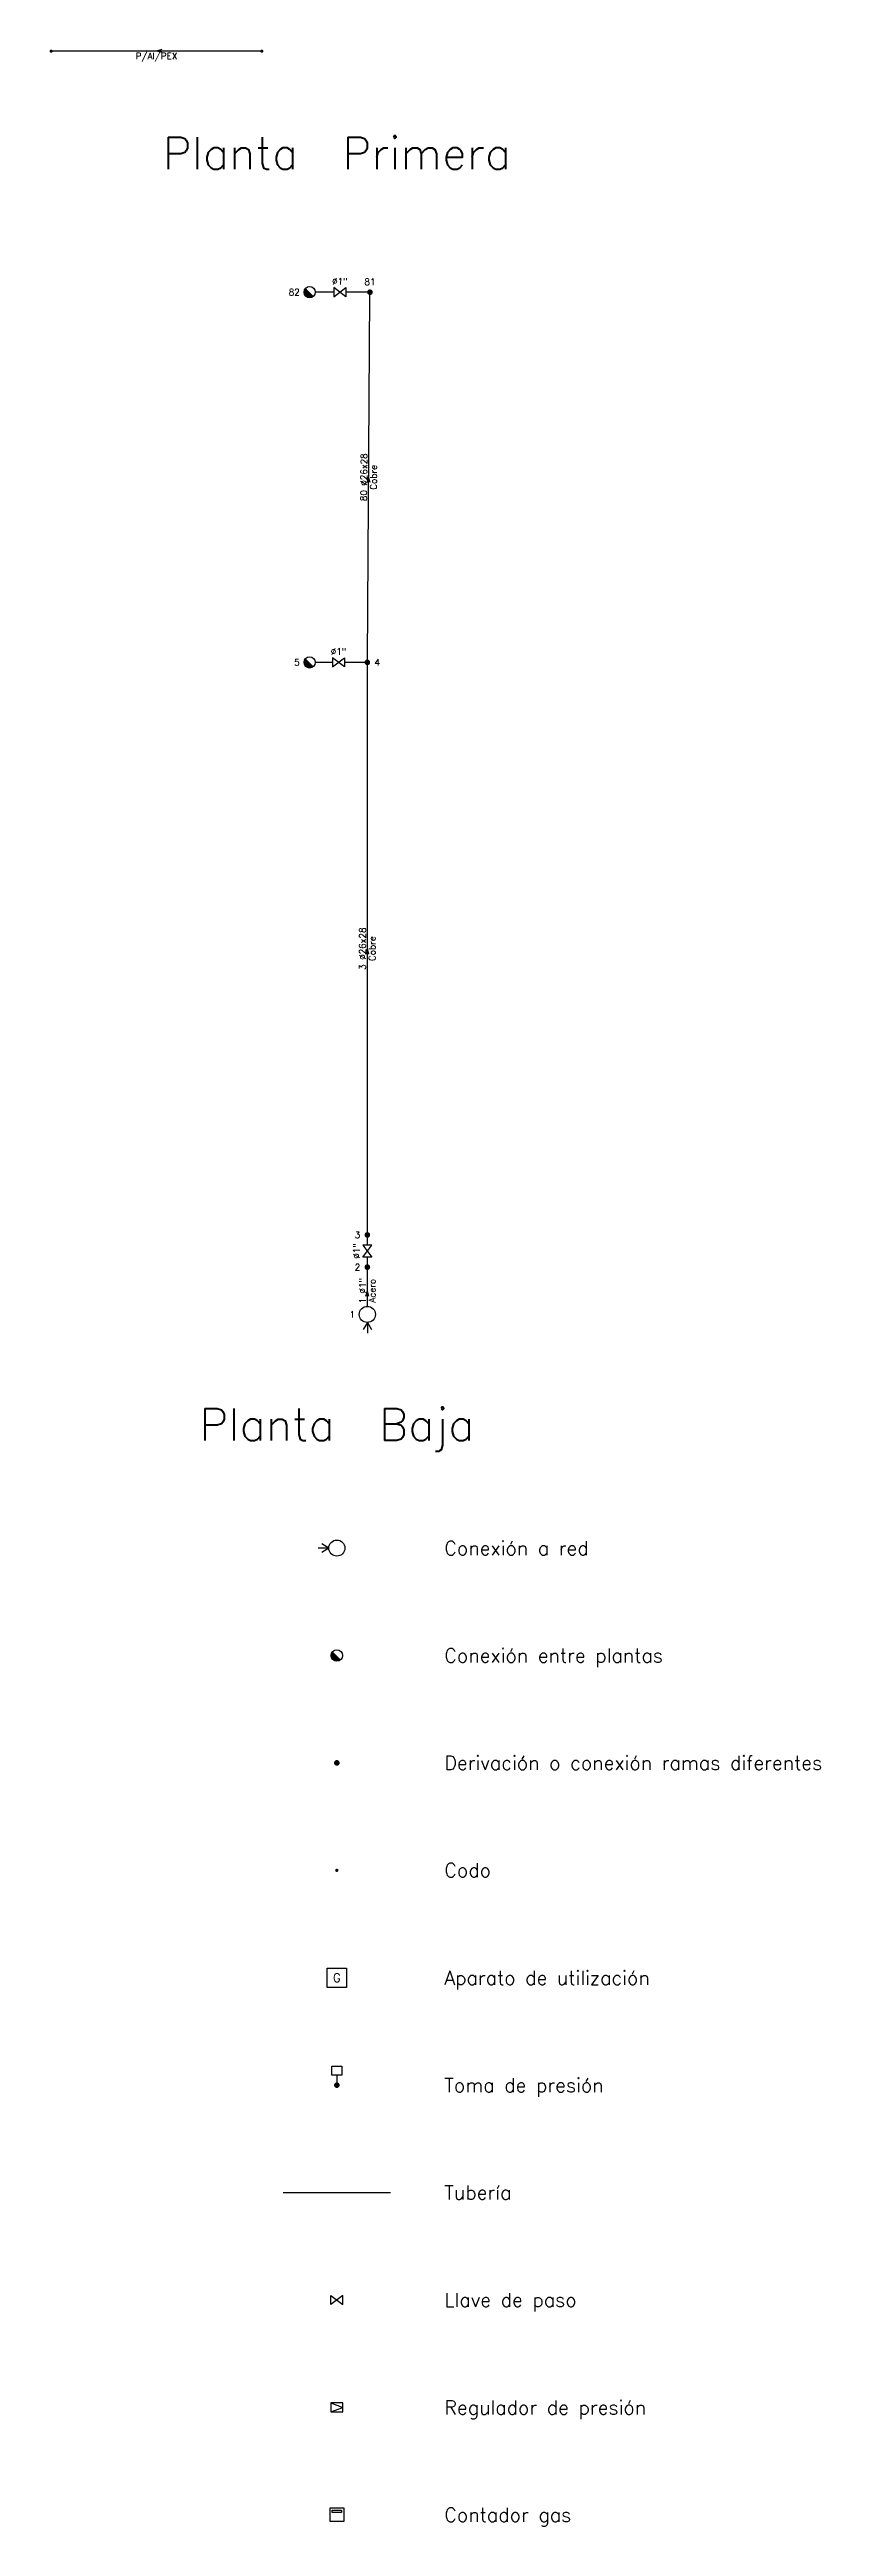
# Model space of a CAD drawing. Extents: x 13.1 to 35, y -9.6 to 85.5.
# Drawn here: x 20.44 to 27.61, y -9.63 to 13.43 of the extents above; entities that cross this region are included whole.
import ezdxf
from ezdxf.enums import TextEntityAlignment as Align

# ---------------------------------------------------------------- set-up
doc = ezdxf.new("R2010")
doc.units = 0
doc.header["$LTSCALE"] = 0.5
doc.layers.get('0').update_dxf_attribs({"linetype": 'CONTINUOUS'})
for name, color, linetype in [('SIMBOLOGIA_GRAFICA', 7, 'CONTINUOUS'), ('TEXTO_NUDOS', 7, 'CONTINUOUS'), ('TEXTO_RAMAS', 7, 'CONTINUOUS'), ('UNIFILAR', 7, 'CONTINUOUS')]:
    doc.layers.add(name, color=color, linetype=linetype)
doc.styles.add('ROMANS', font='Romans', dxfattribs={"height": 2.5})

# ---------------------------------------------------------------- blocks, each defined once
blk = doc.blocks.new('CONEXION_PLANTAS_GAS')
at = {"color": 0, "linetype": 'CONTINUOUS'}
blk.add_circle((-0.004736, -0.005671), 1.5, dxfattribs=at)
for points in [[(-1.499779, 0.11617), (-1.504474, -0.033694), (0.363297, -1.459821), (0.216286, -1.489298)], [(-1.480147, 0.264817), (-1.499779, 0.11617), (0.506632, -1.415814), (0.363297, -1.459821)], [(-1.445772, 0.410761), (-1.480147, 0.264817), (0.644856, -1.357718), (0.506632, -1.415814)], [(-1.396999, 0.552544), (-1.445772, 0.410761), (0.77659, -1.286112), (0.644856, -1.357718)], [(-1.334315, 0.688749), (-1.396999, 0.552544), (0.900518, -1.201713), (0.77659, -1.286112)], [(-1.258346, 0.818016), (-1.334315, 0.688749), (1.0154, -1.105363), (0.900518, -1.201713)], [(-1.169852, 0.939054), (-1.258346, 0.818016), (1.047775, -1.074419), (1.0154, -1.105363)], [(-1.069716, 1.050651), (-1.169852, 0.939054), (-0.004736, -0.005671), (1.047775, -1.074419)], [(-1.504474, -0.033694), (-1.494184, -0.183278), (0.216286, -1.489298), (0.067066, -1.503952)], [(-1.494184, -0.183278), (-1.469012, -0.331087), (0.067066, -1.503952), (-0.082871, -1.503635)], [(-1.469012, -0.331087), (-1.429209, -0.475645), (-0.082871, -1.503635), (-0.232027, -1.488351)], [(-1.429209, -0.475645), (-1.375174, -0.615507), (-0.232027, -1.488351), (-0.378913, -1.458252)], [(-1.375174, -0.615507), (-1.307445, -0.749276), (-0.378913, -1.458252), (-0.52206, -1.41364)], [(-1.307445, -0.749276), (-1.226701, -0.875615), (-0.52206, -1.41364), (-0.660037, -1.35496)], [(-1.226701, -0.875615), (-1.133746, -0.993262), (-0.660037, -1.35496), (-0.791468, -1.282798)], [(-1.133746, -0.993262), (-1.029511, -1.101041), (-0.791468, -1.282798), (-0.915037, -1.197876)]]:
    blk.add_solid(points, dxfattribs=at)
blk = doc.blocks.new('CONEXION_RED_GAS')
at = {"color": 0, "linetype": 'CONTINUOUS'}
for q in [(-3.5, 0), (-2.8, 0.8), (-2.8, -0.8)]:
    blk.add_line((-1.5, 0), q, dxfattribs=at)
blk.add_circle((0, 0), 1.5, dxfattribs=at)
blk = doc.blocks.new('NUDO_DERIVACION_GAS')
at = {"color": 0, "linetype": 'CONTINUOUS'}
for points in [[(-0.742494, 0.10584), (-0.749351, 0.031185), (-0.748721, -0.043781), (-0.749351, 0.031185)], [(-0.728219, 0.179437), (-0.742494, 0.10584), (-0.74061, -0.118309), (-0.748721, -0.043781)], [(-0.706667, 0.251241), (-0.728219, 0.179437), (-0.725099, -0.191656), (-0.74061, -0.118309)], [(-0.678054, 0.320535), (-0.706667, 0.251241), (-0.702343, -0.263087), (-0.725099, -0.191656)], [(-0.642667, 0.386626), (-0.678054, 0.320535), (-0.672569, -0.33189), (-0.702343, -0.263087)], [(-0.600858, 0.448854), (-0.642667, 0.386626), (-0.636075, -0.397377), (-0.672569, -0.33189)], [(-0.553045, 0.506597), (-0.600858, 0.448854), (-0.593226, -0.458893), (-0.636075, -0.397377)], [(-0.499707, 0.559279), (-0.553045, 0.506597), (-0.544449, -0.515825), (-0.593226, -0.458893)], [(-0.441376, 0.606372), (-0.499707, 0.559279), (-0.490233, -0.567602), (-0.544449, -0.515825)], [(-0.378635, 0.647407), (-0.441376, 0.606372), (-0.431118, -0.613708), (-0.490233, -0.567602)], [(-0.31211, 0.681973), (-0.378635, 0.647407), (-0.367696, -0.653682), (-0.431118, -0.613708)], [(-0.242467, 0.709725), (-0.31211, 0.681973), (-0.300599, -0.687124), (-0.367696, -0.653682)], [(-0.170402, 0.730386), (-0.242467, 0.709725), (-0.2305, -0.713702), (-0.300599, -0.687124)], [(-0.096633, 0.743749), (-0.170402, 0.730386), (-0.158097, -0.733148), (-0.2305, -0.713702)], [(-0.0219, 0.74968), (-0.096633, 0.743749), (-0.084114, -0.745268), (-0.158097, -0.733148)], [(0.053053, 0.748121), (-0.0219, 0.74968), (-0.009291, -0.749942), (-0.084114, -0.745268)], [(0.127475, 0.739087), (0.053053, 0.748121), (0.065624, -0.747123), (-0.009291, -0.749942)], [(0.200624, 0.722669), (0.127475, 0.739087), (0.139884, -0.736839), (0.065624, -0.747123)], [(0.271768, 0.699029), (0.200624, 0.722669), (0.212747, -0.719193), (0.139884, -0.736839)], [(0.340197, 0.668406), (0.271768, 0.699029), (0.283483, -0.694361), (0.212747, -0.719193)], [(0.405227, 0.631103), (0.340197, 0.668406), (0.351388, -0.662591), (0.283483, -0.694361)], [(0.466207, 0.587495), (0.405227, 0.631103), (0.415781, -0.624201), (0.351388, -0.662591)], [(0.52253, 0.538017), (0.466207, 0.587495), (0.47602, -0.579573), (0.415781, -0.624201)], [(0.573632, 0.483163), (0.52253, 0.538017), (0.531502, -0.529155), (0.47602, -0.579573)], [(0.619002, 0.423482), (0.573632, 0.483163), (0.581674, -0.47345), (0.531502, -0.529155)], [(0.658187, 0.359569), (0.619002, 0.423482), (0.626035, -0.413014), (0.581674, -0.47345)], [(0.690796, 0.292064), (0.658187, 0.359569), (0.66414, -0.348452), (0.626035, -0.413014)], [(0.716502, 0.22164), (0.690796, 0.292064), (0.695609, -0.280407), (0.66414, -0.348452)], [(0.73505, 0.149002), (0.716502, 0.22164), (0.720128, -0.209562), (0.695609, -0.280407)], [(0.746253, 0.074875), (0.73505, 0.149002), (0.737451, -0.136622), (0.720128, -0.209562)], [(0.75, 0), (0.746253, 0.074875), (0.747407, -0.062317), (0.737451, -0.136622)]]:
    blk.add_solid(points, dxfattribs=at)
blk = doc.blocks.new('LLAVE_PASO_GAS')
at = {"color": 0, "linetype": 'CONTINUOUS'}
for p, q in [((-1.5, 1.125), (1.5, -1.125)), ((1.5, 1.125), (-1.5, -1.125)), ((-1.5, -1.125), (-1.5, 1.125)), ((1.5, -1.125), (1.5, 1.125))]:
    blk.add_line(p, q, dxfattribs=at)
blk = doc.blocks.new('NUDO_PASO_GAS')
at = {"color": 0, "linetype": 'CONTINUOUS'}
for points in [[(-0.742494, 0.10584), (-0.749351, 0.031185), (-0.748721, -0.043781), (-0.749351, 0.031185)], [(-0.728219, 0.179437), (-0.742494, 0.10584), (-0.74061, -0.118309), (-0.748721, -0.043781)], [(-0.706667, 0.251241), (-0.728219, 0.179437), (-0.725099, -0.191656), (-0.74061, -0.118309)], [(-0.678054, 0.320535), (-0.706667, 0.251241), (-0.702343, -0.263087), (-0.725099, -0.191656)], [(-0.642667, 0.386626), (-0.678054, 0.320535), (-0.672569, -0.33189), (-0.702343, -0.263087)], [(-0.600858, 0.448854), (-0.642667, 0.386626), (-0.636075, -0.397377), (-0.672569, -0.33189)], [(-0.553045, 0.506597), (-0.600858, 0.448854), (-0.593226, -0.458893), (-0.636075, -0.397377)], [(-0.499707, 0.559279), (-0.553045, 0.506597), (-0.544449, -0.515825), (-0.593226, -0.458893)], [(-0.441376, 0.606372), (-0.499707, 0.559279), (-0.490233, -0.567602), (-0.544449, -0.515825)], [(-0.378635, 0.647407), (-0.441376, 0.606372), (-0.431118, -0.613708), (-0.490233, -0.567602)], [(-0.31211, 0.681973), (-0.378635, 0.647407), (-0.367696, -0.653682), (-0.431118, -0.613708)], [(-0.242467, 0.709725), (-0.31211, 0.681973), (-0.300599, -0.687124), (-0.367696, -0.653682)], [(-0.170402, 0.730386), (-0.242467, 0.709725), (-0.2305, -0.713702), (-0.300599, -0.687124)], [(-0.096633, 0.743749), (-0.170402, 0.730386), (-0.158097, -0.733148), (-0.2305, -0.713702)], [(-0.0219, 0.74968), (-0.096633, 0.743749), (-0.084114, -0.745268), (-0.158097, -0.733148)], [(0.053053, 0.748121), (-0.0219, 0.74968), (-0.009291, -0.749942), (-0.084114, -0.745268)], [(0.127475, 0.739087), (0.053053, 0.748121), (0.065624, -0.747123), (-0.009291, -0.749942)], [(0.200624, 0.722669), (0.127475, 0.739087), (0.139884, -0.736839), (0.065624, -0.747123)], [(0.271768, 0.699029), (0.200624, 0.722669), (0.212747, -0.719193), (0.139884, -0.736839)], [(0.340197, 0.668406), (0.271768, 0.699029), (0.283483, -0.694361), (0.212747, -0.719193)], [(0.405227, 0.631103), (0.340197, 0.668406), (0.351388, -0.662591), (0.283483, -0.694361)], [(0.466207, 0.587495), (0.405227, 0.631103), (0.415781, -0.624201), (0.351388, -0.662591)], [(0.52253, 0.538017), (0.466207, 0.587495), (0.47602, -0.579573), (0.415781, -0.624201)], [(0.573632, 0.483163), (0.52253, 0.538017), (0.531502, -0.529155), (0.47602, -0.579573)], [(0.619002, 0.423482), (0.573632, 0.483163), (0.581674, -0.47345), (0.531502, -0.529155)], [(0.658187, 0.359569), (0.619002, 0.423482), (0.626035, -0.413014), (0.581674, -0.47345)], [(0.690796, 0.292064), (0.658187, 0.359569), (0.66414, -0.348452), (0.626035, -0.413014)], [(0.716502, 0.22164), (0.690796, 0.292064), (0.695609, -0.280407), (0.66414, -0.348452)], [(0.73505, 0.149002), (0.716502, 0.22164), (0.720128, -0.209562), (0.695609, -0.280407)], [(0.746253, 0.074875), (0.73505, 0.149002), (0.737451, -0.136622), (0.720128, -0.209562)], [(0.75, 0), (0.746253, 0.074875), (0.747407, -0.062317), (0.737451, -0.136622)]]:
    blk.add_solid(points, dxfattribs=at)
blk = doc.blocks.new('APARATO_GAS')
at = {"color": 0, "linetype": 'CONTINUOUS'}
for p, q in [((-1.125, 1.125), (1.125, 1.125)), ((-1.125, -1.125), (-1.125, 1.125)), ((1.125, 1.125), (1.125, -1.125)), ((1.125, -1.125), (-1.125, -1.125))]:
    blk.add_line(p, q, dxfattribs=at)
at = {"color": 0, "linetype": 'CONTINUOUS', "style": 'ROMANS'}
blk.add_text('G', height=1, dxfattribs=at).set_placement((0, -0.5), align=Align.CENTER)
blk = doc.blocks.new('TOMA_PRESION_GAS')
at = {"color": 0, "linetype": 'CONTINUOUS'}
for p, q in [((-0.046683, 0.093739), (-0.046683, 0.17616)), ((-0.046683, 0.17616), (0.046683, 0.17616)), ((0.046683, 0.093739), (-0.046683, 0.093739)), ((0, 0.093739), (0, 0.0262)), ((0.046683, 0.17616), (0.046683, 0.093739))]:
    blk.add_line(p, q, dxfattribs=at)
for points in [[(-0.025977, 0.003703), (-0.026217, 0.001091), (-0.026195, -0.001532), (-0.026217, 0.001091)], [(-0.025477, 0.006278), (-0.025977, 0.003703), (-0.025911, -0.004139), (-0.026195, -0.001532)], [(-0.024723, 0.00879), (-0.025477, 0.006278), (-0.025368, -0.006705), (-0.025911, -0.004139)], [(-0.023722, 0.011214), (-0.024723, 0.00879), (-0.024572, -0.009204), (-0.025368, -0.006705)], [(-0.022484, 0.013526), (-0.023722, 0.011214), (-0.02353, -0.011611), (-0.024572, -0.009204)], [(-0.021021, 0.015704), (-0.022484, 0.013526), (-0.022254, -0.013903), (-0.02353, -0.011611)], [(-0.019349, 0.017724), (-0.021021, 0.015704), (-0.020754, -0.016055), (-0.022254, -0.013903)], [(-0.017483, 0.019567), (-0.019349, 0.017724), (-0.019048, -0.018047), (-0.020754, -0.016055)], [(-0.015442, 0.021214), (-0.017483, 0.019567), (-0.017151, -0.019858), (-0.019048, -0.018047)], [(-0.013247, 0.02265), (-0.015442, 0.021214), (-0.015083, -0.021471), (-0.017151, -0.019858)], [(-0.010919, 0.023859), (-0.013247, 0.02265), (-0.012864, -0.02287), (-0.015083, -0.021471)], [(-0.008483, 0.02483), (-0.010919, 0.023859), (-0.010517, -0.02404), (-0.012864, -0.02287)], [(-0.005962, 0.025553), (-0.008483, 0.02483), (-0.008064, -0.024969), (-0.010517, -0.02404)], [(-0.003381, 0.026021), (-0.005962, 0.025553), (-0.005531, -0.02565), (-0.008064, -0.024969)], [(-0.000766, 0.026228), (-0.003381, 0.026021), (-0.002943, -0.026074), (-0.005531, -0.02565)], [(0.001856, 0.026174), (-0.000766, 0.026228), (-0.000325, -0.026237), (-0.002943, -0.026074)], [(0.00446, 0.025858), (0.001856, 0.026174), (0.002296, -0.026139), (-0.000325, -0.026237)], [(0.007019, 0.025283), (0.00446, 0.025858), (0.004894, -0.025779), (0.002296, -0.026139)], [(0.009508, 0.024456), (0.007019, 0.025283), (0.007443, -0.025162), (0.004894, -0.025779)], [(0.011902, 0.023385), (0.009508, 0.024456), (0.009918, -0.024293), (0.007443, -0.025162)], [(0.014177, 0.02208), (0.011902, 0.023385), (0.012294, -0.023181), (0.009918, -0.024293)], [(0.016311, 0.020554), (0.014177, 0.02208), (0.014546, -0.021838), (0.012294, -0.023181)], [(0.018281, 0.018823), (0.016311, 0.020554), (0.016654, -0.020277), (0.014546, -0.021838)], [(0.020069, 0.016904), (0.018281, 0.018823), (0.018595, -0.018513), (0.016654, -0.020277)], [(0.021656, 0.014816), (0.020069, 0.016904), (0.02035, -0.016564), (0.018595, -0.018513)], [(0.023027, 0.01258), (0.021656, 0.014816), (0.021902, -0.01445), (0.02035, -0.016564)], [(0.024168, 0.010218), (0.023027, 0.01258), (0.023235, -0.012191), (0.021902, -0.01445)], [(0.025067, 0.007754), (0.024168, 0.010218), (0.024336, -0.00981), (0.023235, -0.012191)], [(0.025716, 0.005213), (0.025067, 0.007754), (0.025194, -0.007332), (0.024336, -0.00981)], [(0.026108, 0.00262), (0.025716, 0.005213), (0.0258, -0.00478), (0.025194, -0.007332)], [(0.026239, 0), (0.026108, 0.00262), (0.026149, -0.00218), (0.0258, -0.00478)]]:
    blk.add_solid(points, dxfattribs=at)
blk = doc.blocks.new('VALVULA_REG_PRESION_GAS')
at = {"color": 0, "linetype": 'CONTINUOUS'}
for p, q in [((-1.50002, 1.125), (1.49998, 0)), ((1.49998, 1.125), (-1.50002, 1.125)), ((-1.50002, 1.125), (-1.50002, -1.125)), ((-1.50002, -1.125), (1.49998, 0)), ((1.49998, -1.125), (1.49998, 1.125)), ((-1.50002, -1.125), (1.49998, -1.125))]:
    blk.add_line(p, q, dxfattribs=at)
blk = doc.blocks.new('CONTADOR_GAS')
at = {"color": 0, "linetype": 'CONTINUOUS'}
for p, q in [((-1.125, 1.125), (1.125, 1.125)), ((-1.125, -1.125), (-1.125, 1.125)), ((-0.775, 0.775), (0.775, 0.775)), ((-0.775, 0.367113), (-0.775, 0.775)), ((0.775, 0.367113), (-0.775, 0.367113)), ((0.775, 0.775), (0.775, 0.367113)), ((1.125, 1.125), (1.125, -1.125)), ((1.125, -1.125), (-1.125, -1.125))]:
    blk.add_line(p, q, dxfattribs=at)

msp = doc.modelspace()

# ---------------------------------------------------------------- linework, layer by layer
at = {"layer": 'SIMBOLOGIA_GRAFICA', "color": 30, "linetype": 'CONTINUOUS'}
msp.add_line((22.611181, -6.522489), (23.611181, -6.522489), dxfattribs=at)
at = {"layer": 'UNIFILAR', "color": 30, "linetype": 'CONTINUOUS'}
for p, q in [((22.398587, 13.412797), (20.468587, 13.412797)), ((21.483587, 13.426797), (21.433587, 13.412797)), ((21.483587, 13.398797), (21.433587, 13.412797)), ((23.082697, 11.168985), (22.911055, 11.169119)), ((23.393089, 11.168741), (23.195197, 11.168897)), ((23.395115, 7.749007), (23.419153, 11.142471)), ((23.39278, 9.39584), (23.407134, 9.445739)), ((23.42078, 9.395641), (23.407134, 9.445739)), ((23.070361, 7.722758), (22.910792, 7.722758)), ((23.368679, 7.722758), (23.182861, 7.722758)), ((23.394929, 2.41877), (23.394929, 7.696508)), ((23.380929, 5.007639), (23.394929, 5.057639)), ((23.408929, 5.007639), (23.394929, 5.057639)), ((23.394929, 2.298765), (23.394929, 2.36627)), ((23.394929, 2.118761), (23.394929, 2.186265)), ((23.380929, 1.822511), (23.394929, 1.872511)), ((23.394929, 1.727511), (23.394929, 2.066261)), ((23.408929, 1.822511), (23.394929, 1.872511))]:
    msp.add_line(p, q, dxfattribs=at)

# ---------------------------------------------------------------- block references
at = {"layer": 'SIMBOLOGIA_GRAFICA', "color": 30, "linetype": 'CONTINUOUS'}
for name, p, xscale, yscale in [('CONEXION_RED_GAS', (23.111181, -0.522489), 0.05, 0.05), ('CONEXION_PLANTAS_GAS', (23.111181, -1.522489), 0.035, 0.035), ('NUDO_DERIVACION_GAS', (23.111181, -2.522489), 0.035, 0.035), ('NUDO_PASO_GAS', (23.111181, -3.522489), 0.02, 0.02), ('APARATO_GAS', (23.111181, -4.522489), 0.08, 0.08), ('LLAVE_PASO_GAS', (23.111181, -7.522489), 0.0375, 0.0375), ('VALVULA_REG_PRESION_GAS', (23.111181, -8.522489), 0.0375, 0.0375), ('CONTADOR_GAS', (23.111181, -9.522489), 0.0565, 0.0565)]:
    msp.add_blockref(name, p, dxfattribs=dict(at, xscale=xscale, yscale=yscale))
msp.add_blockref('TOMA_PRESION_GAS', (23.111181, -5.522489), dxfattribs=at)
at = {"layer": 'UNIFILAR', "color": 30, "linetype": 'CONTINUOUS'}
for name, p, xscale, yscale in [('NUDO_PASO_GAS', (20.453587, 13.412797), 0.02, 0.02), ('NUDO_PASO_GAS', (22.413587, 13.412797), 0.02, 0.02), ('CONEXION_PLANTAS_GAS', (22.858555, 11.16916), 0.035, 0.035), ('NUDO_DERIVACION_GAS', (23.419339, 11.168721), 0.035, 0.035), ('CONEXION_PLANTAS_GAS', (22.858292, 7.722758), 0.035, 0.035), ('NUDO_DERIVACION_GAS', (23.394929, 7.722758), 0.035, 0.035), ('NUDO_DERIVACION_GAS', (23.394929, 2.39252), 0.035, 0.035), ('NUDO_DERIVACION_GAS', (23.394929, 2.092511), 0.035, 0.035)]:
    msp.add_blockref(name, p, dxfattribs=dict(at, xscale=xscale, yscale=yscale))
for name, p, xscale, yscale, rotation in [('LLAVE_PASO_GAS', (23.138947, 11.168941), 0.0375, 0.0375, 179.955093), ('LLAVE_PASO_GAS', (23.126611, 7.722758), 0.0375, 0.0375, 180), ('LLAVE_PASO_GAS', (23.394929, 2.242515), 0.0375, 0.0375, 90), ('CONEXION_RED_GAS', (23.394929, 1.652511), 0.05, 0.05, 90)]:
    msp.add_blockref(name, p, dxfattribs=dict(at, xscale=xscale, yscale=yscale, rotation=rotation))

# ---------------------------------------------------------------- texts
at = {"color": 7, "linetype": 'CONTINUOUS', "style": 'ROMANS'}
for s, p in [('Planta  Primera', (23.111181, 12.312797)), ('Planta  Baja', (23.111181, 0.477511))]:
    msp.add_text(s, height=0.3, dxfattribs=at).set_placement(p, align=Align.CENTER)
at = {"layer": 'SIMBOLOGIA_GRAFICA', "color": 30, "linetype": 'CONTINUOUS', "style": 'ROMANS'}
for s, p in [('Conexión a red', (24.111181, -0.522489)), ('Conexión entre plantas', (24.111181, -1.522489)), ('Derivación o conexión ramas diferentes', (24.111181, -2.522489)), ('Codo', (24.111181, -3.522489)), ('Aparato de utilización', (24.111181, -4.522489)), ('Toma de presión', (24.111181, -5.522489)), ('Tubería', (24.111181, -6.522489)), ('Llave de paso', (24.111181, -7.522489)), ('Regulador de presión', (24.111181, -8.522489)), ('Contador gas', (24.111181, -9.522489))]:
    msp.add_text(s, height=0.13, dxfattribs=at).set_placement(p, align=Align.MIDDLE_LEFT)
at = {"layer": 'TEXTO_NUDOS', "color": 30, "linetype": 'CONTINUOUS', "style": 'ROMANS'}
for s, p in [('82', (22.766055, 11.16916)), ('5', (22.765792, 7.722758)), ('3', (23.328679, 2.39252)), ('2', (23.328679, 2.092511)), ('1', (23.279929, 1.652511))]:
    msp.add_text(s, height=0.06, dxfattribs=at).set_placement(p, align=Align.MIDDLE_RIGHT)
msp.add_text('81', height=0.06, dxfattribs=at).set_placement((23.419339, 11.234971), align=Align.CENTER)
msp.add_text('4', height=0.06, dxfattribs=at).set_placement((23.461179, 7.722758), align=Align.MIDDLE_LEFT)
at = {"layer": 'TEXTO_RAMAS', "color": 30, "linetype": 'CONTINUOUS', "style": 'ROMANS'}
msp.add_text('P/Al/PEX', height=0.06, dxfattribs=at).set_placement((21.433587, 13.397797), align=Align.TOP_CENTER)
for s, rotation, p in [('Ø1"', 359.955093, (23.139003, 11.240191)), ('80 Ø26x28', 89.594148, (23.392135, 9.445846)), ('3 Ø26x28', 90, (23.379929, 5.057639)), ('Ø1"', 90, (23.323679, 2.242515)), ('1 Ø1"', 90, (23.379929, 1.872511))]:
    msp.add_text(s, height=0.06, rotation=rotation, dxfattribs=at).set_placement(p, align=Align.CENTER)
for s, rotation, p in [('Cobre', 89.594148, (23.422134, 9.445633)), ('Cobre', 90, (23.409929, 5.057639)), ('Acero', 90, (23.409929, 1.872511))]:
    msp.add_text(s, height=0.06, rotation=rotation, dxfattribs=at).set_placement(p, align=Align.TOP_CENTER)
msp.add_text('Ø1"', height=0.06, dxfattribs=at).set_placement((23.126611, 7.794008), align=Align.CENTER)

doc.saveas('drawing.dxf')
